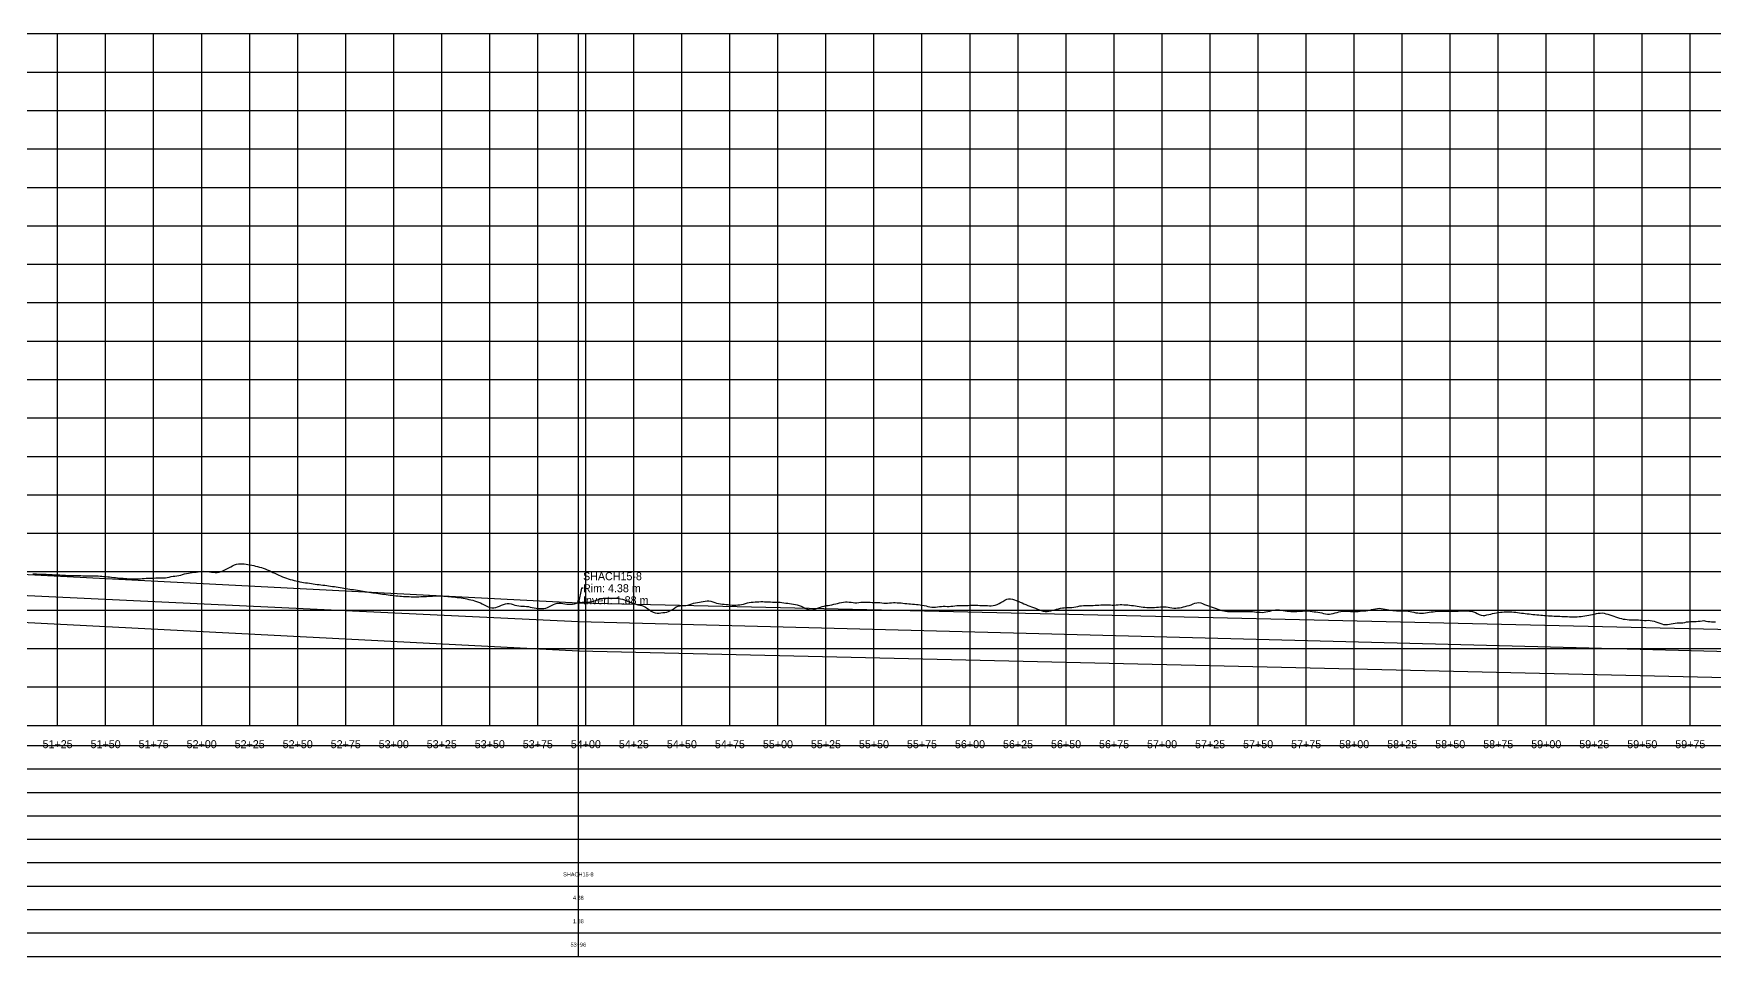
# Model space of a CAD drawing. Extents: x -64 to 6846, y -140 to 342.
# Drawn here: x 5113 to 5988, y -140 to 340 of the extents above; entities that cross this region are included whole.
import ezdxf
from ezdxf.enums import TextEntityAlignment as Align

# ---------------------------------------------------------------- set-up
doc = ezdxf.new("R2010")
doc.units = 0
for name, color, linetype in [('Annotation', 7, 'Continuous'), ('Annotation_Table', 254, 'Continuous'), ('Crown', 7, 'Continuous'), ('Grid', 254, 'Continuous'), ('Grid_Text', 7, 'Continuous'), ('Ground_Elevation', 3, 'Continuous'), ('Hydraulic_Grade', 5, 'Continuous'), ('Invert', 7, 'Continuous'), ('Structure', 7, 'Continuous')]:
    doc.layers.add(name, color=color, linetype=linetype)

msp = doc.modelspace()

# ---------------------------------------------------------------- linework, layer by layer
at = {"layer": 'Annotation', "color": 0}
msp.add_lwpolyline([(5396.09, 43.76), (5395.89, 44.74), (5396.68, 44.56)], close=True, dxfattribs=at)
msp.add_lwpolyline([(5398.53, 51.38), (5397.79, 51.38), (5396.09, 43.76)], dxfattribs=at)
at = {"layer": 'Annotation_Table', "color": 254}
for points in [[(5396.09, -140.21), (5396.09, 340)], [(-25, -30.48), (6824.95, -30.48)], [(-25, -42.67), (6824.95, -42.67)], [(-25, -54.86), (6824.95, -54.86)], [(-25, -67.06), (6824.95, -67.06)], [(-25, -79.25), (6824.95, -79.25)], [(-25, -91.44), (6824.95, -91.44)], [(-25, -103.63), (6824.95, -103.63)], [(-25, -115.82), (6824.95, -115.82)], [(-25, -128.02), (6824.95, -128.02)], [(-25, -140.21), (6824.95, -140.21)]]:
    msp.add_lwpolyline(points, dxfattribs=at)
at = {"layer": 'Crown', "color": 0}
for points in [[(4587.09, 85.35), (5396.09, 43.76)], [(5396.09, 43.76), (5396.09, 43.76)], [(5396.09, 43.76), (6807.78, 11.09)]]:
    msp.add_lwpolyline(points, dxfattribs=at)
at = {"layer": 'Grid', "color": 254}
for points in [[(-25, 340), (6825, 340)], [(5125, -20), (5125, 340)], [(5150, -20), (5150, 340)], [(5175, -20), (5175, 340)], [(5200, -20), (5200, 340)], [(5225, -20), (5225, 340)], [(5250, -20), (5250, 340)], [(5275, -20), (5275, 340)], [(5300, -20), (5300, 340)], [(5325, -20), (5325, 340)], [(5350, -20), (5350, 340)], [(5375, -20), (5375, 340)], [(5400, -20), (5400, 340)], [(5425, -20), (5425, 340)], [(5450, -20), (5450, 340)], [(5475, -20), (5475, 340)], [(5500, -20), (5500, 340)], [(5525, -20), (5525, 340)], [(5550, -20), (5550, 340)], [(5575, -20), (5575, 340)], [(5600, -20), (5600, 340)], [(5625, -20), (5625, 340)], [(5650, -20), (5650, 340)], [(5675, -20), (5675, 340)], [(5700, -20), (5700, 340)], [(5725, -20), (5725, 340)], [(5750, -20), (5750, 340)], [(5775, -20), (5775, 340)], [(5800, -20), (5800, 340)], [(5825, -20), (5825, 340)], [(5850, -20), (5850, 340)], [(5875, -20), (5875, 340)], [(5900, -20), (5900, 340)], [(5925, -20), (5925, 340)], [(5950, -20), (5950, 340)], [(5975, -20), (5975, 340)], [(-25, 320), (6825, 320)], [(-25, 300), (6825, 300)], [(-25, 280), (6825, 280)], [(-25, 260), (6825, 260)], [(-25, 240), (6825, 240)], [(-25, 220), (6825, 220)], [(-25, 200), (6825, 200)], [(-25, 180), (6825, 180)], [(-25, 160), (6825, 160)], [(-25, 140), (6825, 140)], [(-25, 120), (6825, 120)], [(-25, 100), (6825, 100)], [(-25, 80), (6825, 80)], [(-25, 60), (6825, 60)], [(-25, 40), (6825, 40)], [(-25, 20), (6825, 20)], [(-25, 0), (6825, 0)], [(-25, -20), (6825, -20)]]:
    msp.add_lwpolyline(points, dxfattribs=at)
at = {"layer": 'Ground_Elevation', "color": 3}
msp.add_lwpolyline([(5112.09, 58.92), (5113.09, 58.88), (5114.09, 58.83), (5115.09, 58.78), (5116.09, 58.74), (5117.09, 58.7), (5118.09, 58.65), (5119.09, 58.61), (5120.09, 58.56), (5121.09, 58.51), (5122.09, 58.47), (5123.09, 58.42), (5124.09, 58.37), (5125.09, 58.33), (5126.09, 58.28), (5127.09, 58.22), (5128.09, 58.17), (5129.09, 58.11), (5130.09, 58.07), (5131.09, 58), (5132.09, 57.97), (5133.09, 57.97), (5134.09, 57.93), (5135.09, 57.95), (5136.09, 57.97), (5137.09, 57.92), (5138.09, 57.84), (5139.09, 57.79), (5140.09, 57.77), (5141.09, 57.78), (5142.09, 57.79), (5143.09, 57.81), (5144.09, 57.82), (5145.09, 57.81), (5146.09, 57.77), (5147.09, 57.7), (5148.09, 57.61), (5149.09, 57.52), (5150.09, 57.43), (5151.09, 57.33), (5152.09, 57.23), (5153.09, 57.11), (5154.09, 57), (5155.09, 56.89), (5156.09, 56.78), (5157.09, 56.7), (5158.09, 56.61), (5159.09, 56.53), (5160.09, 56.46), (5161.09, 56.39), (5162.09, 56.32), (5163.09, 56.27), (5164.09, 56.24), (5165.09, 56.24), (5166.09, 56.25), (5167.09, 56.28), (5168.09, 56.33), (5169.09, 56.4), (5170.09, 56.46), (5171.09, 56.53), (5172.09, 56.6), (5173.09, 56.64), (5174.09, 56.68), (5175.09, 56.68), (5176.09, 56.71), (5177.09, 56.71), (5178.09, 56.73), (5179.09, 56.72), (5180.09, 56.78), (5181.09, 56.82), (5182.09, 56.91), (5183.09, 57.2), (5184.09, 57.48), (5185.09, 57.57), (5186.09, 57.68), (5187.09, 57.82), (5188.09, 58.01), (5189.09, 58.25), (5190.09, 58.51), (5191.09, 58.79), (5192.09, 59.04), (5193.09, 59.26), (5194.09, 59.44), (5195.09, 59.58), (5196.09, 59.69), (5197.09, 59.82), (5198.09, 59.95), (5199.09, 60.08), (5200.09, 60.17), (5201.09, 60.2), (5202.09, 60.16), (5203.09, 60.06), (5204.09, 59.94), (5205.09, 59.81), (5206.09, 59.67), (5207.09, 59.61), (5208.09, 59.62), (5209.09, 59.78), (5210.09, 60.05), (5211.09, 60.42), (5212.09, 60.9), (5213.09, 61.44), (5214.09, 62.02), (5215.09, 62.59), (5216.09, 63.11), (5217.09, 63.53), (5218.09, 63.84), (5219.09, 64.03), (5220.09, 64.1), (5221.09, 64.09), (5222.09, 64.01), (5223.09, 63.88), (5224.09, 63.72), (5225.09, 63.55), (5226.09, 63.35), (5227.09, 63.14), (5228.09, 62.91), (5229.09, 62.67), (5230.09, 62.4), (5231.09, 62.09), (5232.09, 61.76), (5233.09, 61.4), (5234.09, 60.99), (5235.09, 60.56), (5236.09, 60.11), (5237.09, 59.65), (5238.09, 59.18), (5239.09, 58.7), (5240.09, 58.25), (5241.09, 57.81), (5242.09, 57.39), (5243.09, 56.99), (5244.09, 56.63), (5245.09, 56.3), (5246.09, 55.99), (5247.09, 55.71), (5248.09, 55.44), (5249.09, 55.21), (5250.09, 54.99), (5251.09, 54.79), (5252.09, 54.6), (5253.09, 54.43), (5254.09, 54.26), (5255.09, 54.1), (5256.09, 53.95), (5257.09, 53.8), (5258.09, 53.66), (5259.09, 53.53), (5260.09, 53.4), (5261.09, 53.28), (5262.09, 53.16), (5263.09, 53.03), (5264.09, 52.91), (5265.09, 52.77), (5266.09, 52.64), (5267.09, 52.5), (5268.09, 52.36), (5269.09, 52.22), (5270.09, 52.07), (5271.09, 51.92), (5272.09, 51.77), (5273.09, 51.61), (5274.09, 51.45), (5275.09, 51.29), (5276.09, 51.13), (5277.09, 50.96), (5278.09, 50.8), (5279.09, 50.64), (5280.09, 50.48), (5281.09, 50.32), (5282.09, 50.15), (5283.09, 49.99), (5284.09, 49.84), (5285.09, 49.68), (5286.09, 49.52), (5287.09, 49.37), (5288.09, 49.21), (5289.09, 49.05), (5290.09, 48.91), (5291.09, 48.76), (5292.09, 48.62), (5293.09, 48.48), (5294.09, 48.34), (5295.09, 48.21), (5296.09, 48.08), (5297.09, 47.96), (5298.09, 47.84), (5299.09, 47.72), (5300.09, 47.6), (5301.09, 47.5), (5302.09, 47.4), (5303.09, 47.3), (5304.09, 47.22), (5305.09, 47.14), (5306.09, 47.08), (5307.09, 47.03), (5308.09, 46.99), (5309.09, 46.95), (5310.09, 46.94), (5311.09, 46.93), (5312.09, 46.94), (5313.09, 46.97), (5314.09, 47), (5315.09, 47.05), (5316.09, 47.1), (5317.09, 47.16), (5318.09, 47.22), (5319.09, 47.28), (5320.09, 47.33), (5321.09, 47.37), (5322.09, 47.38), (5323.09, 47.38), (5324.09, 47.37), (5325.09, 47.34), (5326.09, 47.29), (5327.09, 47.23), (5328.09, 47.16), (5329.09, 47.07), (5330.09, 46.98), (5331.09, 46.87), (5332.09, 46.75), (5333.09, 46.62), (5334.09, 46.48), (5335.09, 46.33), (5336.09, 46.15), (5337.09, 45.97), (5338.09, 45.78), (5339.09, 45.57), (5340.09, 45.34), (5341.09, 45.09), (5342.09, 44.8), (5343.09, 44.48), (5344.09, 44.12), (5345.09, 43.71), (5346.09, 43.25), (5347.09, 42.73), (5348.09, 42.21), (5349.09, 41.74), (5350.09, 41.37), (5351.09, 41.2), (5352.09, 41.21), (5353.09, 41.37), (5354.09, 41.69), (5355.09, 42.08), (5356.09, 42.54), (5357.09, 42.99), (5358.09, 43.33), (5359.09, 43.51), (5360.09, 43.48), (5361.09, 43.28), (5362.09, 42.98), (5363.09, 42.65), (5364.09, 42.37), (5365.09, 42.18), (5366.09, 42.07), (5367.09, 42.02), (5368.09, 41.99), (5369.09, 41.94), (5370.09, 41.81), (5371.09, 41.6), (5372.09, 41.35), (5373.09, 41.12), (5374.09, 40.93), (5375.09, 40.82), (5376.09, 40.76), (5377.09, 40.77), (5378.09, 40.86), (5379.09, 41.07), (5380.09, 41.38), (5381.09, 41.82), (5382.09, 42.35), (5383.09, 42.88), (5384.09, 43.3), (5385.09, 43.53), (5386.09, 43.57), (5387.09, 43.53), (5388.09, 43.41), (5389.09, 43.25), (5390.09, 43.08), (5391.09, 43.01), (5392.09, 43.04), (5393.09, 43.17), (5394.09, 43.33), (5395.09, 43.54), (5396.09, 43.76), (5397.09, 43.98), (5398.09, 44.13), (5399.09, 44.2), (5400.09, 44.2), (5401.09, 44.2), (5402.09, 44.25), (5403.09, 44.39), (5404.09, 44.66), (5405.09, 45), (5406.09, 45.36), (5407.09, 45.69), (5408.09, 45.96), (5409.09, 46.16), (5410.09, 46.24), (5411.09, 46.25), (5412.09, 46.26), (5413.09, 46.29), (5414.09, 46.28), (5415.09, 46.24), (5416.09, 46.17), (5417.09, 46.09), (5418.09, 45.91), (5419.09, 45.61), (5420.09, 45.26), (5421.09, 44.88), (5422.09, 44.5), (5423.09, 44.19), (5424.09, 43.86), (5425.09, 43.45), (5426.09, 43.06), (5427.09, 42.82), (5428.09, 42.64), (5429.09, 42.39), (5430.09, 41.99), (5431.09, 41.44), (5432.09, 40.8), (5433.09, 40.12), (5434.09, 39.49), (5435.09, 38.97), (5436.09, 38.61), (5437.09, 38.46), (5438.09, 38.48), (5439.09, 38.59), (5440.09, 38.69), (5441.09, 38.79), (5442.09, 39), (5443.09, 39.3), (5444.09, 39.76), (5445.09, 40.35), (5446.09, 41.01), (5447.09, 41.61), (5448.09, 42.05), (5449.09, 42.29), (5450.09, 42.35), (5451.09, 42.31), (5452.09, 42.31), (5453.09, 42.52), (5454.09, 42.87), (5455.09, 43.25), (5456.09, 43.54), (5457.09, 43.77), (5458.09, 43.95), (5459.09, 44.14), (5460.09, 44.34), (5461.09, 44.54), (5462.09, 44.68), (5463.09, 44.81), (5464.09, 44.81), (5465.09, 44.62), (5466.09, 44.29), (5467.09, 43.92), (5468.09, 43.61), (5469.09, 43.42), (5470.09, 43.26), (5471.09, 43.13), (5472.09, 43.01), (5473.09, 42.93), (5474.09, 42.83), (5475.09, 42.7), (5476.09, 42.57), (5477.09, 42.51), (5478.09, 42.53), (5479.09, 42.66), (5480.09, 42.81), (5481.09, 42.96), (5482.09, 43.16), (5483.09, 43.5), (5484.09, 43.79), (5485.09, 43.95), (5486.09, 44.07), (5487.09, 44.17), (5488.09, 44.26), (5489.09, 44.33), (5490.09, 44.37), (5491.09, 44.4), (5492.09, 44.4), (5493.09, 44.38), (5494.09, 44.36), (5495.09, 44.34), (5496.09, 44.24), (5497.09, 44.13), (5498.09, 44.1), (5499.09, 44.16), (5500.09, 44.2), (5501.09, 44.12), (5502.09, 43.97), (5503.09, 43.82), (5504.09, 43.67), (5505.09, 43.54), (5506.09, 43.41), (5507.09, 43.27), (5508.09, 43.12), (5509.09, 42.96), (5510.09, 42.78), (5511.09, 42.47), (5512.09, 42), (5513.09, 41.47), (5514.09, 40.98), (5515.09, 40.57), (5516.09, 40.3), (5517.09, 40.22), (5518.09, 40.31), (5519.09, 40.53), (5520.09, 40.81), (5521.09, 41.12), (5522.09, 41.45), (5523.09, 41.8), (5524.09, 42.13), (5525.09, 42.34), (5526.09, 42.47), (5527.09, 42.62), (5528.09, 42.79), (5529.09, 43.01), (5530.09, 43.25), (5531.09, 43.48), (5532.09, 43.7), (5533.09, 43.92), (5534.09, 44.12), (5535.09, 44.25), (5536.09, 44.28), (5537.09, 44.2), (5538.09, 44.06), (5539.09, 43.9), (5540.09, 43.81), (5541.09, 43.85), (5542.09, 43.97), (5543.09, 44.08), (5544.09, 44.15), (5545.09, 44.18), (5546.09, 44.16), (5547.09, 44.12), (5548.09, 44.04), (5549.09, 43.95), (5550.09, 43.93), (5551.09, 43.95), (5552.09, 43.95), (5553.09, 43.89), (5554.09, 43.78), (5555.09, 43.67), (5556.09, 43.6), (5557.09, 43.64), (5558.09, 43.74), (5559.09, 43.84), (5560.09, 43.89), (5561.09, 43.9), (5562.09, 43.86), (5563.09, 43.8), (5564.09, 43.71), (5565.09, 43.61), (5566.09, 43.5), (5567.09, 43.4), (5568.09, 43.29), (5569.09, 43.19), (5570.09, 43.1), (5571.09, 43.03), (5572.09, 42.96), (5573.09, 42.85), (5574.09, 42.72), (5575.09, 42.58), (5576.09, 42.41), (5577.09, 42.18), (5578.09, 41.91), (5579.09, 41.66), (5580.09, 41.52), (5581.09, 41.5), (5582.09, 41.57), (5583.09, 41.7), (5584.09, 41.84), (5585.09, 41.93), (5586.09, 41.98), (5587.09, 41.98), (5588.09, 41.94), (5589.09, 41.94), (5590.09, 42), (5591.09, 42.12), (5592.09, 42.26), (5593.09, 42.35), (5594.09, 42.4), (5595.09, 42.4), (5596.09, 42.39), (5597.09, 42.4), (5598.09, 42.43), (5599.09, 42.47), (5600.09, 42.5), (5601.09, 42.5), (5602.09, 42.5), (5603.09, 42.49), (5604.09, 42.48), (5605.09, 42.46), (5606.09, 42.43), (5607.09, 42.39), (5608.09, 42.37), (5609.09, 42.33), (5610.09, 42.29), (5611.09, 42.3), (5612.09, 42.39), (5613.09, 42.61), (5614.09, 42.94), (5615.09, 43.38), (5616.09, 43.92), (5617.09, 44.55), (5618.09, 45.17), (5619.09, 45.61), (5620.09, 45.84), (5621.09, 45.84), (5622.09, 45.68), (5623.09, 45.42), (5624.09, 45.06), (5625.09, 44.63), (5626.09, 44.17), (5627.09, 43.71), (5628.09, 43.26), (5629.09, 42.84), (5630.09, 42.4), (5631.09, 42.02), (5632.09, 41.66), (5633.09, 41.31), (5634.09, 40.94), (5635.09, 40.54), (5636.09, 40.13), (5637.09, 39.73), (5638.09, 39.42), (5639.09, 39.23), (5640.09, 39.21), (5641.09, 39.38), (5642.09, 39.63), (5643.09, 39.92), (5644.09, 40.2), (5645.09, 40.48), (5646.09, 40.72), (5647.09, 40.93), (5648.09, 41.11), (5649.09, 41.25), (5650.09, 41.33), (5651.09, 41.35), (5652.09, 41.36), (5653.09, 41.39), (5654.09, 41.48), (5655.09, 41.66), (5656.09, 41.92), (5657.09, 42.15), (5658.09, 42.25), (5659.09, 42.31), (5660.09, 42.34), (5661.09, 42.37), (5662.09, 42.38), (5663.09, 42.41), (5664.09, 42.45), (5665.09, 42.49), (5666.09, 42.55), (5667.09, 42.6), (5668.09, 42.66), (5669.09, 42.71), (5670.09, 42.76), (5671.09, 42.78), (5672.09, 42.75), (5673.09, 42.69), (5674.09, 42.63), (5675.09, 42.65), (5676.09, 42.71), (5677.09, 42.79), (5678.09, 42.85), (5679.09, 42.85), (5680.09, 42.82), (5681.09, 42.76), (5682.09, 42.67), (5683.09, 42.55), (5684.09, 42.44), (5685.09, 42.31), (5686.09, 42.17), (5687.09, 42.03), (5688.09, 41.88), (5689.09, 41.73), (5690.09, 41.59), (5691.09, 41.49), (5692.09, 41.42), (5693.09, 41.38), (5694.09, 41.33), (5695.09, 41.31), (5696.09, 41.38), (5697.09, 41.47), (5698.09, 41.56), (5699.09, 41.64), (5700.09, 41.68), (5701.09, 41.68), (5702.09, 41.65), (5703.09, 41.55), (5704.09, 41.34), (5705.09, 41.13), (5706.09, 41.04), (5707.09, 41.04), (5708.09, 41.1), (5709.09, 41.21), (5710.09, 41.37), (5711.09, 41.62), (5712.09, 41.88), (5713.09, 42.14), (5714.09, 42.43), (5715.09, 42.79), (5716.09, 43.21), (5717.09, 43.56), (5718.09, 43.83), (5719.09, 43.93), (5720.09, 43.74), (5721.09, 43.38), (5722.09, 42.99), (5723.09, 42.6), (5724.09, 42.21), (5725.09, 41.85), (5726.09, 41.53), (5727.09, 41.23), (5728.09, 40.91), (5729.09, 40.51), (5730.09, 40.1), (5731.09, 39.78), (5732.09, 39.57), (5733.09, 39.44), (5734.09, 39.33), (5735.09, 39.28), (5736.09, 39.28), (5737.09, 39.3), (5738.09, 39.28), (5739.09, 39.23), (5740.09, 39.2), (5741.09, 39.22), (5742.09, 39.27), (5743.09, 39.31), (5744.09, 39.32), (5745.09, 39.3), (5746.09, 39.26), (5747.09, 39.2), (5748.09, 39.1), (5749.09, 38.99), (5750.09, 38.89), (5751.09, 38.84), (5752.09, 38.83), (5753.09, 38.87), (5754.09, 39.01), (5755.09, 39.22), (5756.09, 39.49), (5757.09, 39.79), (5758.09, 39.97), (5759.09, 40.06), (5760.09, 40.11), (5761.09, 40.09), (5762.09, 40), (5763.09, 39.83), (5764.09, 39.64), (5765.09, 39.49), (5766.09, 39.39), (5767.09, 39.32), (5768.09, 39.28), (5769.09, 39.27), (5770.09, 39.29), (5771.09, 39.36), (5772.09, 39.42), (5773.09, 39.47), (5774.09, 39.55), (5775.09, 39.59), (5776.09, 39.57), (5777.09, 39.46), (5778.09, 39.31), (5779.09, 39.18), (5780.09, 39.06), (5781.09, 38.91), (5782.09, 38.73), (5783.09, 38.51), (5784.09, 38.28), (5785.09, 38.06), (5786.09, 37.93), (5787.09, 37.91), (5788.09, 38.03), (5789.09, 38.26), (5790.09, 38.54), (5791.09, 38.81), (5792.09, 39.09), (5793.09, 39.3), (5794.09, 39.42), (5795.09, 39.45), (5796.09, 39.45), (5797.09, 39.4), (5798.09, 39.34), (5799.09, 39.28), (5800.09, 39.24), (5801.09, 39.25), (5802.09, 39.34), (5803.09, 39.45), (5804.09, 39.55), (5805.09, 39.62), (5806.09, 39.68), (5807.09, 39.76), (5808.09, 40), (5809.09, 40.35), (5810.09, 40.54), (5811.09, 40.73), (5812.09, 40.88), (5813.09, 40.94), (5814.09, 40.87), (5815.09, 40.71), (5816.09, 40.51), (5817.09, 40.3), (5818.09, 40.11), (5819.09, 39.95), (5820.09, 39.82), (5821.09, 39.73), (5822.09, 39.66), (5823.09, 39.62), (5824.09, 39.62), (5825.09, 39.64), (5826.09, 39.68), (5827.09, 39.65), (5828.09, 39.4), (5829.09, 39.26), (5830.09, 39.07), (5831.09, 38.86), (5832.09, 38.66), (5833.09, 38.5), (5834.09, 38.4), (5835.09, 38.38), (5836.09, 38.43), (5837.09, 38.54), (5838.09, 38.68), (5839.09, 38.84), (5840.09, 39.01), (5841.09, 39.17), (5842.09, 39.3), (5843.09, 39.4), (5844.09, 39.47), (5845.09, 39.5), (5846.09, 39.51), (5847.09, 39.5), (5848.09, 39.49), (5849.09, 39.49), (5850.09, 39.48), (5851.09, 39.49), (5852.09, 39.5), (5853.09, 39.51), (5854.09, 39.52), (5855.09, 39.54), (5856.09, 39.56), (5857.09, 39.57), (5858.09, 39.57), (5859.09, 39.55), (5860.09, 39.49), (5861.09, 39.4), (5862.09, 39.17), (5863.09, 38.74), (5864.09, 38.23), (5865.09, 37.71), (5866.09, 37.29), (5867.09, 37.13), (5868.09, 37.23), (5869.09, 37.47), (5870.09, 37.7), (5871.09, 37.93), (5872.09, 38.16), (5873.09, 38.37), (5874.09, 38.55), (5875.09, 38.71), (5876.09, 38.85), (5877.09, 38.96), (5878.09, 39.03), (5879.09, 39.08), (5880.09, 39.13), (5881.09, 39.13), (5882.09, 39.07), (5883.09, 38.97), (5884.09, 38.85), (5885.09, 38.72), (5886.09, 38.6), (5887.09, 38.47), (5888.09, 38.35), (5889.09, 38.24), (5890.09, 38.12), (5891.09, 38.01), (5892.09, 37.89), (5893.09, 37.79), (5894.09, 37.68), (5895.09, 37.58), (5896.09, 37.47), (5897.09, 37.38), (5898.09, 37.29), (5899.09, 37.22), (5900.09, 37.15), (5901.09, 37.08), (5902.09, 37.03), (5903.09, 36.97), (5904.09, 36.92), (5905.09, 36.87), (5906.09, 36.82), (5907.09, 36.78), (5908.09, 36.72), (5909.09, 36.68), (5910.09, 36.63), (5911.09, 36.6), (5912.09, 36.57), (5913.09, 36.55), (5914.09, 36.54), (5915.09, 36.54), (5916.09, 36.57), (5917.09, 36.62), (5918.09, 36.7), (5919.09, 36.8), (5920.09, 36.94), (5921.09, 37.12), (5922.09, 37.32), (5923.09, 37.53), (5924.09, 37.75), (5925.09, 37.96), (5926.09, 38.15), (5927.09, 38.33), (5928.09, 38.47), (5929.09, 38.55), (5930.09, 38.4), (5931.09, 38.13), (5932.09, 37.83), (5933.09, 37.52), (5934.09, 37.19), (5935.09, 36.86), (5936.09, 36.52), (5937.09, 36.2), (5938.09, 35.84), (5939.09, 35.56), (5940.09, 35.36), (5941.09, 35.2), (5942.09, 35.05), (5943.09, 34.95), (5944.09, 34.92), (5945.09, 34.94), (5946.09, 34.97), (5947.09, 34.99), (5948.09, 34.95), (5949.09, 34.84), (5950.09, 34.73), (5951.09, 34.66), (5952.09, 34.66), (5953.09, 34.69), (5954.09, 34.64), (5955.09, 34.48), (5956.09, 34.23), (5957.09, 33.9), (5958.09, 33.53), (5959.09, 33.14), (5960.09, 32.8), (5961.09, 32.58), (5962.09, 32.5), (5963.09, 32.53), (5964.09, 32.63), (5965.09, 32.82), (5966.09, 33.04), (5967.09, 33.25), (5968.09, 33.35), (5969.09, 33.37), (5970.09, 33.36), (5971.09, 33.42), (5972.09, 33.6), (5973.09, 33.81), (5974.09, 33.92), (5975.09, 34), (5976.09, 34.06), (5977.09, 34.09), (5978.09, 34.12), (5979.09, 34.19), (5980.09, 34.31), (5981.09, 34.46), (5982.09, 34.55), (5983.09, 34.27), (5984.09, 34.05), (5985.09, 33.98), (5986.09, 33.96), (5987.09, 33.94), (5988.09, 33.91)], dxfattribs=at)
at = {"layer": 'Hydraulic_Grade', "color": 5}
for points in [[(4587.09, 72.18), (5396.09, 33.98)], [(5396.09, 33.98), (5396.09, 33.98)], [(5396.09, 33.98), (6807.78, -2.73)]]:
    msp.add_lwpolyline(points, dxfattribs=at)
at = {"layer": 'Invert', "color": 0}
for points in [[(4587.09, 60.35), (5396.09, 18.76)], [(5396.09, 18.76), (5396.09, 18.76)], [(5396.09, 18.76), (6807.78, -13.91)]]:
    msp.add_lwpolyline(points, dxfattribs=at)
at = {"layer": 'Structure', "color": 0}
msp.add_lwpolyline([(5396.09, 43.76), (5396.09, 18.76)], dxfattribs=at)
msp.add_lwpolyline([(5396.09, 43.76), (5396.09, 18.76)], dxfattribs=at)

# ---------------------------------------------------------------- texts
at = {"layer": 'Annotation', "color": 0}
for s, height, p in [('SHACH15-8', 4.167, (5398.53, 57.63)), ('Rim: 4.38 m', 4.1667, (5398.53, 51.38)), ('Invert: 1.88 m', 4.1667, (5398.53, 45.13))]:
    msp.add_text(s, height=height, dxfattribs=at).set_placement(p, align=Align.MIDDLE_LEFT)
at = {"layer": 'Annotation_Table', "color": 0}
for s, p in [('SHACH15-8', (5396.09, -97.54)), ('4.38', (5396.09, -109.73)), ('1.88', (5396.09, -121.92)), ('53+96', (5396.09, -134.11))]:
    msp.add_text(s, height=2.083, dxfattribs=at).set_placement(p, align=Align.MIDDLE_CENTER)
at = {"layer": 'Grid_Text', "color": 0}
for s, p in [('51+25', (5125, -27.7)), ('51+50', (5150, -27.7)), ('51+75', (5175, -27.7)), ('52+00', (5200, -27.7)), ('52+25', (5225, -27.7)), ('52+50', (5250, -27.7)), ('52+75', (5275, -27.7)), ('53+00', (5300, -27.7)), ('53+25', (5325, -27.7)), ('53+50', (5350, -27.7)), ('53+75', (5375, -27.7)), ('54+00', (5400, -27.7)), ('54+25', (5425, -27.7)), ('54+50', (5450, -27.7)), ('54+75', (5475, -27.7)), ('55+00', (5500, -27.7)), ('55+25', (5525, -27.7)), ('55+50', (5550, -27.7)), ('55+75', (5575, -27.7)), ('56+00', (5600, -27.7)), ('56+25', (5625, -27.7)), ('56+50', (5650, -27.7)), ('56+75', (5675, -27.7)), ('57+00', (5700, -27.7)), ('57+25', (5725, -27.7)), ('57+50', (5750, -27.7)), ('57+75', (5775, -27.7)), ('58+00', (5800, -27.7)), ('58+25', (5825, -27.7)), ('58+50', (5850, -27.7)), ('58+75', (5875, -27.7)), ('59+00', (5900, -27.7)), ('59+25', (5925, -27.7)), ('59+50', (5950, -27.7)), ('59+75', (5975, -27.7))]:
    msp.add_text(s, height=4.167, dxfattribs=at).set_placement(p, align=Align.TOP_CENTER)

doc.saveas('drawing.dxf')
